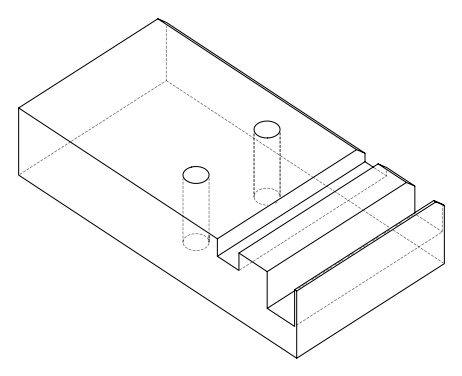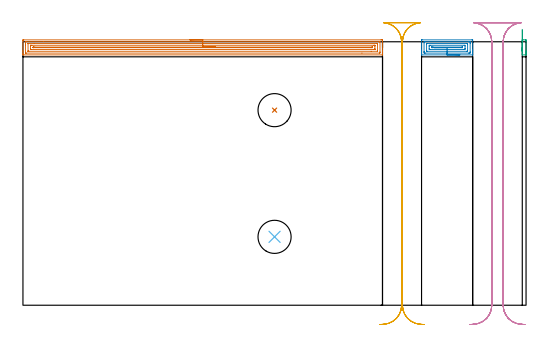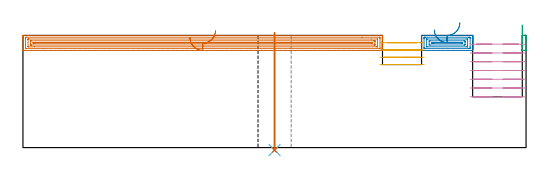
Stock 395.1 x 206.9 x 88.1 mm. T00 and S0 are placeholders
(PLAN: 7 operations, 2 tool changes, 26.4 min)
(1 AREA_MILL | FG_CHAMFER_SURFACE | UGT0205_001 | 11.48 min | 20112 mm3)
(2 AREA_MILL_1 | FG_CHAMFER_SURFACE_1 | UGT0205_001 | 1.79 min | 3701 mm3)
(3 AREA_MILL_2 | FG_CHAMFER_SURFACE_2 | UGT0205_001 | 0.28 min | 662 mm3)
(4 MILL_RECTANGULAR_SLOT | SLOT_RECTANGULAR | UGT0201_018 | Follow Part, ap 7.5, ae 75% | 7.76 min | 387134 mm3)
(5 MILL_RECTANGULAR_SLOT_1 | SLOT_RECTANGULAR_1 | UGT0201_018 | Follow Part, ap 7.5, ae 75% | 4.35 min | 144064 mm3)
(6 INDEXABLE_INSERT_DRILL_THROUGH_HOLE_FROM_SOLID | STEP1HOLE | NXT0302_023 | 0.37 min | 46752 mm3)
(7 INDEXABLE_INSERT_DRILL_THROUGH_HOLE_FROM_SOLID_1 | STEP1HOLE_1 | NXT0302_023 | 0.37 min | 46822 mm3)
(TOOL UGT0205_001 | Chamfer Mill 20 x 3 x 45 deg. | D20 FL50 Z2)
(TOOL UGT0201_018 | End mill 30 mm | D30 FL50 Z4)
(TOOL NXT0302_023 | Index. Insert Drill 26mm [880-D2600L32-05] | D26 PA176 FL130 Z2)
(OP 1 AREA_MILL)
G17 G21 G94 G90
T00 M6
G54
G17 G0 G90 X131.2 Y208.4 S1061 M3
G43 Z98.1 H0
Z86.3
G94 G1 X131.238 Z85.428 F250.
X131.352 Z84.563
X131.541 Z83.712
X131.803 Z82.88
X132.137 Z82.074
X132.54 Z81.3
X133.008 Z80.564
X133.54 Z79.872
X134.129 Z79.229
X134.772 Z78.64
X135.464 Z78.108
X136.2 Z77.64
X136.974 Z77.237
X137.78 Z76.903
X138.612 Z76.641
X139.464 Z76.452
X140.328 Z76.338
X141.2 Z76.3
X281.227
X281.792 Y208.399 Z76.301
X282.351 Y208.394 Z76.304
X282.392 Y208.392 Z76.306
X282.397 Y207.837 Z76.861
X282.4 Y207.231 Z77.467
Y199.832 Z84.862
Y199.265 Z85.432
Y198.942 Z85.754
Y198.375 Z86.321
Y198.053 Z86.642
Y197.408 Z87.292
Y197.008 Z87.691
Y196.643 Z88.048
X282.391 Y196.603 Z88.088
X282.238 Y196.6 Z88.1
X0.162
X0.01 Y196.603 Z88.088
X0.007 Y196.641 Z88.05
X0. Y197.008 Z87.691
Y197.408 Z87.291
Y198.053 Z86.642
Y199.265 Z85.432
Y199.832 Z84.862
Y207.553 Z77.144
X0.002 Y207.837 Z76.861
X0.008 Y208.392 Z76.306
X0.049 Y208.394 Z76.304
X0.608 Y208.4 Z76.3
X141.2
Y206.986 Z77.714
X279.969 Y206.985 Z77.715
X280.007 Y206.983 Z77.717
X280.39 Y206.947 Z77.753
X280.399 Y206.557 Z78.143
X280.4 Y198.942 Z85.758
X280.399 Y198.551 Z86.149
X280.39 Y198.053 Z86.647
X280.043 Y198.017 Z86.683
X280.007 Y198.015 Z86.685
X266.223 Y198.014 Z86.686
X2.431 Y198.015 Z86.685
X2.393 Y198.017 Z86.683
X2.01 Y198.053 Z86.647
X2.001 Y198.443 Z86.257
X2. Y204.279 Z80.421
Y206.058 Z78.642
X2.001 Y206.449 Z78.251
X2.01 Y206.947 Z77.753
X2.357 Y206.983 Z77.717
X2.393 Y206.985 Z77.715
X16.18 Y206.986 Z77.714
X141.2
Y205.572 Z79.128
X277.817 Y205.571 Z79.129
X278.221 Y205.568 Z79.132
X278.354 Y205.565 Z79.135
X278.39 Y205.555 Z79.145
X278.396 Y205.465 Z79.235
X278.399 Y205.346 Z79.354
Y199.654 Z85.046
X278.393 Y199.476 Z85.224
X278.389 Y199.434 Z85.266
X278.372 Y199.432 Z85.268
X278.322 Y199.429 Z85.271
X273.473 Y199.428 Z85.272
X4.583 Y199.429 Z85.271
X4.179 Y199.432 Z85.268
X4.046 Y199.435 Z85.265
X4.01 Y199.445 Z85.255
X4.005 Y199.535 Z85.165
X4.001 Y199.654 Z85.046
Y205.346 Z79.354
X4.007 Y205.524 Z79.176
X4.011 Y205.566 Z79.134
X4.028 Y205.568 Z79.132
X4.078 Y205.571 Z79.129
X8.933 Y205.572 Z79.128
X141.2
Y204.157 Z80.543
X275.665
X276.335 Y204.155 Z80.545
X276.373 Y204.153 Z80.547
X276.388 Y204.151 Z80.549
X276.391 Y204.133 Z80.567
X276.396 Y204.033 Z80.667
X276.399 Y203.83 Z80.87
X276.4 Y203.425 Z81.275
Y201.611 Z83.089
X276.398 Y201.184 Z83.516
X276.394 Y200.97 Z83.73
X276.39 Y200.865 Z83.835
X276.385 Y200.849 Z83.851
X276.364 Y200.847 Z83.853
X276.312 Y200.845 Z83.855
X275.543 Y200.843 Z83.857
X275.421
X6.735
X6.065 Y200.845 Z83.855
X6.027 Y200.847 Z83.853
X6.012 Y200.849 Z83.851
X6.009 Y200.867 Z83.833
X6.004 Y200.967 Z83.733
X6.001 Y201.17 Z83.53
X6. Y203.389 Z81.311
X6.002 Y203.816 Z80.884
X6.006 Y204.03 Z80.67
X6.01 Y204.135 Z80.565
X6.015 Y204.151 Z80.549
X6.036 Y204.153 Z80.547
X6.088 Y204.155 Z80.545
X6.857 Y204.157 Z80.543
X6.979
X141.2
Y202.743 Z81.957
X274.002
X274.165 Y202.742 Z81.958
X274.295 Y202.739 Z81.961
X274.378 Y202.736 Z81.964
X274.391 Y202.728 Z81.972
X274.392 Y202.713 Z81.987
X274.395 Y202.5 Z82.2
X274.393 Y202.34 Z82.36
X274.39 Y202.267 Z82.433
X274.246 Y202.263 Z82.437
X274. Y202.259 Z82.441
X273.758 Y202.257 Z82.443
X273.109
X8.398
X8.235 Y202.258 Z82.442
X8.105 Y202.261 Z82.439
X8.022 Y202.264 Z82.436
X8.009 Y202.272 Z82.428
X8.008 Y202.287 Z82.413
X8.005 Y202.5 Z82.2
X8.007 Y202.66 Z82.04
X8.01 Y202.733 Z81.967
X8.154 Y202.737 Z81.963
X8.4 Y202.741 Z81.959
X8.642 Y202.743 Z81.957
X9.291
X141.2
X142.072 Z81.995
X142.936 Z82.109
X143.788 Z82.298
X144.62 Z82.56
X145.426 Z82.894
X146.2 Z83.297
X146.936 Z83.765
X147.628 Z84.296
X148.271 Z84.886
X148.86 Z85.529
X149.392 Z86.221
X149.86 Z86.957
X150.263 Z87.731
X150.597 Z88.537
X150.859 Z89.369
X151.048 Z90.22
X151.162 Z91.085
X151.2 Z91.957
G0 Z98.1
M5
M2
(OP 2 AREA_MILL_1)
G17 G21 G94 G90
T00 M6
G54
G17 G0 G90 X343.1 Y196.6 S1061 M3
G43 Z98.1 H0
G94 G1 X343.062 Z97.228 F250.
X342.948 Z96.363
X342.759 Z95.512
X342.497 Z94.68
X342.163 Z93.874
X341.76 Z93.1
X341.291 Z92.364
X340.76 Z91.672
X340.171 Z91.029
X339.528 Z90.439
X338.836 Z89.908
X338.1 Z89.44
X337.326 Z89.037
X336.52 Z88.703
X335.688 Z88.441
X334.836 Z88.252
X333.972 Z88.138
X333.1 Z88.1
X313.107
X313.01 Y196.603 Z88.089
X313.007 Y196.627 Z88.066
X313. Y196.871 Z87.827
Y197.592 Z87.107
Y198.514 Z86.185
Y198.942 Z85.754
Y199.156 Z85.541
Y199.832 Z84.865
Y200.046 Z84.652
Y200.721 Z83.973
X313.001 Y207.837 Z76.86
X313.004 Y208.385 Z76.312
X313.007 Y208.391 Z76.305
X313.551 Y208.4 Z76.3
X352.649
X352.979 Y208.396 Z76.302
X353.19 Y208.391 Z76.305
X353.2 Y208.174 Z76.522
Y200.721 Z83.973
Y200.046 Z84.652
Y199.832 Z84.865
Y199.156 Z85.541
Y198.942 Z85.754
Y198.514 Z86.185
Y197.592 Z87.107
Y196.871 Z87.827
Y196.628 Z88.063
X353.191 Y196.603 Z88.089
X353.093 Y196.6 Z88.1
X333.1
Y198.014 Z86.686
X316.255
X315.364 Y198.017 Z86.683
X315.328 Y198.019 Z86.681
X315.01 Y198.053 Z86.647
X315.003 Y198.378 Z86.322
X315.001 Y198.942 Z85.758
X315. Y199.271 Z85.429
X315.001 Y206.058 Z78.642
X315.002 Y206.384 Z78.316
X315.01 Y206.947 Z77.753
X315.295 Y206.981 Z77.719
X315.328 Y206.983 Z77.717
X316.178 Y206.986 Z77.714
X349.944
X350.836 Y206.983 Z77.717
X350.872 Y206.981 Z77.719
X351.19 Y206.947 Z77.753
X351.197 Y206.622 Z78.078
X351.199 Y206.058 Z78.642
X351.2 Y205.729 Z78.971
X351.199 Y198.942 Z85.758
X351.198 Y198.615 Z86.085
X351.19 Y198.053 Z86.647
X350.905 Y198.019 Z86.681
X350.872 Y198.017 Z86.683
X350.021 Y198.014 Z86.686
X333.1
Y199.428 Z85.272
X317.508 Y199.429 Z85.271
X317.106 Y199.43 Z85.27
X317.049 Y199.432 Z85.268
X317.022 Y199.434 Z85.266
X317.01 Y199.515 Z85.185
X317.002 Y199.726 Z84.974
X317. Y199.832 Z84.868
Y199.937 Z84.763
Y205.273 Z79.427
X317.004 Y205.379 Z79.321
X317.015 Y205.565 Z79.135
X317.106 Y205.567 Z79.133
X317.592 Y205.571 Z79.129
X348.692
X349.094 Y205.57 Z79.13
X349.151 Y205.568 Z79.132
X349.178 Y205.565 Z79.135
X349.19 Y205.485 Z79.215
X349.198 Y205.274 Z79.426
X349.2 Y205.168 Z79.532
Y205.063 Z79.637
Y199.726 Z84.974
X349.196 Y199.62 Z85.08
X349.185 Y199.435 Z85.265
X349.094 Y199.433 Z85.267
X348.608 Y199.429 Z85.271
X333.1 Y199.428 Z85.272
Y200.843 Z83.857
X319.65
X319.013 Y200.85 Z83.85
X319. Y201.493 Z83.207
Y203.389 Z81.311
X319.011 Y204.15 Z80.55
X319.771 Y204.157 Z80.543
X346.55
X347.187 Y204.15 Z80.55
X347.2 Y203.507 Z81.193
Y201.728 Z82.972
Y201.611 Z83.089
X347.189 Y200.85 Z83.85
X346.429 Y200.843 Z83.857
X333.1
Y202.257 Z82.443
X321.548
X321.306 Y202.258 Z82.442
X321.144 Y202.26 Z82.44
X321.023 Y202.264 Z82.436
X321.01 Y202.318 Z82.382
X321.004 Y202.5 Z82.2
X321.003 Y202.637 Z82.063
X321.006 Y202.705 Z81.995
X321.009 Y202.734 Z81.967
X321.064 Y202.736 Z81.964
X321.307 Y202.741 Z81.959
X321.548 Y202.743 Z81.957
X322.194
X344.652
X344.894 Y202.742 Z81.958
X345.056 Y202.739 Z81.961
X345.177 Y202.736 Z81.964
X345.19 Y202.682 Z82.018
X345.196 Y202.5 Z82.2
X345.197 Y202.363 Z82.337
X345.194 Y202.295 Z82.405
X345.191 Y202.266 Z82.434
X345.136 Y202.264 Z82.436
X344.893 Y202.259 Z82.441
X344.652 Y202.257 Z82.443
X344.006
X333.1
X332.228 Z82.481
X331.363 Z82.595
X330.512 Z82.784
X329.68 Z83.046
X328.874 Z83.38
X328.1 Z83.783
X327.364 Z84.252
X326.672 Z84.783
X326.029 Z85.372
X325.44 Z86.015
X324.908 Z86.707
X324.44 Z87.443
X324.037 Z88.217
X323.703 Z89.023
X323.441 Z89.855
X323.252 Z90.707
X323.138 Z91.572
X323.1 Z92.443
G0 Z98.1
M5
M2
(OP 3 AREA_MILL_2)
G17 G21 G94 G90
T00 M6
G54
G17 G0 G90 X392.1 Y202.496 S1061 M3
G43 Z98.1 H0
Z96.338
G94 G1 Y201.907 Z95.695 F250.
Y201.376 Z95.003
Y200.907 Z94.267
Y200.505 Z93.493
Y200.171 Z92.687
Y199.909 Z91.855
Y199.72 Z91.003
Y199.607 Z90.138
Y199.569 Z89.266
Y199.607 Z88.395
Y199.721 Z87.53
Y199.91 Z86.678
Y200.173 Z85.846
Y200.507 Z85.041
Y200.91 Z84.267
Y201.379 Z83.531
Y201.91 Z82.839
Y202.5 Z82.196
Y207.552 Z77.145
X392.102 Y207.837 Z76.861
X392.108 Y208.392 Z76.306
X392.148 Y208.394 Z76.304
X392.707 Y208.4 Z76.3
X394.493 Y208.399 Z76.301
X395.052 Y208.394 Z76.304
X395.092 Y208.392 Z76.306
X395.097 Y207.837 Z76.861
X395.1 Y207.231 Z77.466
Y199.832 Z84.863
Y199.263 Z85.434
Y198.942 Z85.754
Y198.374 Z86.322
Y198.053 Z86.642
Y197.411 Z87.289
Y197.007 Z87.693
Y196.643 Z88.048
X395.091 Y196.603 Z88.088
X394.939 Y196.6 Z88.1
X394.492
X392.261
X392.11 Y196.603 Z88.088
X392.107 Y196.641 Z88.051
X392.1 Y197.007 Z87.693
Y197.411 Z87.289
Y198.053 Z86.642
Y199.263 Z85.434
Y199.832 Z84.863
Y202.5 Z82.196
Y203.143 Z81.607
Y203.836 Z81.076
Y204.572 Z80.608
Y205.345 Z80.205
Y206.152 Z79.872
Y206.984 Z79.609
Y207.835 Z79.421
Y208.7 Z79.307
Y209.572 Z79.27
Y210.443 Z79.308
Y211.308 Z79.422
Y212.16 Z79.611
Y212.992 Z79.874
Y213.798 Z80.208
Y214.572 Z80.611
Y215.307 Z81.08
Y215.999 Z81.611
Y216.642 Z82.201
G0 Z98.1
M5
M2
(OP 4 MILL_RECTANGULAR_SLOT)
G17 G21 G94 G90
T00 M6
G54
G17 G0 G90 X394.146 Y-15.16 S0 M3
G43 Z98.1 H0
Z81.214
G94 G1 X391.152 Y-14.97 F250.
G2 X377.1 Y0. R15. F500.
G1 Y206.9
G2 X388.898 Y221.554 R15.
G1 X388.904 Y221.584
G3 X385.839 Y221.9 R15.
G1 X359.46
G3 X356.396 Y221.584 R15.
G1 X356.402 Y221.554
G2 X368.2 Y206.9 R15.
G1 Y0.
G2 X354.148 Y-14.97 R15.
G1 X351.154 Y-15.16 F250.
G0 X394.146 Z74.328
G1 X391.152 Y-14.97
G2 X377.1 Y0. R15. F500.
G1 Y206.9
G2 X391.152 Y221.87 R15.
G1 Y221.9
X354.148
Y221.87
G2 X368.2 Y206.9 R15.
G1 Y0.
G2 X354.148 Y-14.97 R15.
G1 X351.154 Y-15.16 F250.
G0 X394.146 Z67.443
G1 X391.152 Y-14.97
G2 X377.1 Y0. R15. F500.
G1 Y206.9
G2 X391.152 Y221.87 R15.
G1 Y221.9
X354.148
Y221.87
G2 X368.2 Y206.9 R15.
G1 Y0.
G2 X354.148 Y-14.97 R15.
G1 X351.154 Y-15.16 F250.
G0 X394.146 Z60.557
G1 X391.152 Y-14.97
G2 X377.1 Y0. R15. F500.
G1 Y206.9
G2 X391.152 Y221.87 R15.
G1 Y221.9
X354.148
Y221.87
G2 X368.2 Y206.9 R15.
G1 Y0.
G2 X354.148 Y-14.97 R15.
G1 X351.154 Y-15.16 F250.
G0 X394.146 Z53.671
G1 X391.152 Y-14.97
G2 X377.1 Y0. R15. F500.
G1 Y206.9
G2 X391.152 Y221.87 R15.
G1 Y221.9
X354.148
Y221.87
G2 X368.2 Y206.9 R15.
G1 Y0.
G2 X354.148 Y-14.97 R15.
G1 X351.154 Y-15.16 F250.
G0 X394.146 Z46.786
G1 X391.152 Y-14.97
G2 X377.1 Y0. R15. F500.
G1 Y206.9
G2 X391.152 Y221.87 R15.
G1 Y221.9
X354.148
Y221.87
G2 X368.2 Y206.9 R15.
G1 Y0.
G2 X354.148 Y-14.97 R15.
G1 X351.154 Y-15.16 F250.
G0 X394.146 Z39.9
G1 X391.152 Y-14.97
G2 X377.1 Y0. R15. F500.
G1 Y206.9
G2 X391.152 Y221.87 R15.
G1 Y221.9
X354.148
Y221.87
G2 X368.2 Y206.9 R15.
G1 Y0.
G2 X354.148 Y-14.97 R15.
G1 X351.154 Y-15.16 F250.
G0 Z98.1
M5
M2
(OP 5 MILL_RECTANGULAR_SLOT_1)
G17 G21 G94 G90
T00 M6
G54
G17 G0 G90 X315.046 Y-15.16 S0 M3
G43 Z98.1 H0
Z82.375
G94 G1 X312.052 Y-14.97 F250.
G2 X298. Y0. R15. F500.
G1 Y206.9
G2 X309.217 Y221.415 R15.
G1 X309.224 Y221.444
G3 X305.555 Y221.9 R15.
G1 X289.814
G3 X286.16 Y221.448 R15.
G1 X286.168 Y221.419
G2 X297.4 Y206.9 R15.
G1 Y0.
G2 X283.348 Y-14.97 R15.
G1 X280.354 Y-15.16 F250.
G0 X315.046 Z76.65
G1 X312.052 Y-14.97
G2 X298. Y0. R15. F500.
G1 Y206.9
G2 X312.046 Y221.87 R15.
G1 Y221.9
X311.941
X283.445
X283.353
Y221.87
G2 X297.4 Y206.9 R15.
G1 Y0.
G2 X283.348 Y-14.97 R15.
G1 X280.354 Y-15.16 F250.
G0 X315.046 Z70.925
G1 X312.052 Y-14.97
G2 X298. Y0. R15. F500.
G1 Y206.9
G2 X312.052 Y221.87 R15.
G1 Y221.9
X283.348
Y221.87
G2 X297.4 Y206.9 R15.
G1 Y0.
G2 X283.348 Y-14.97 R15.
G1 X280.354 Y-15.16 F250.
G0 X315.046 Z65.2
G1 X312.052 Y-14.97
G2 X298. Y0. R15. F500.
G1 Y206.9
G2 X312.052 Y221.87 R15.
G1 Y221.9
X283.348
Y221.87
G2 X297.4 Y206.9 R15.
G1 Y0.
G2 X283.348 Y-14.97 R15.
G1 X280.354 Y-15.16 F250.
G0 Z98.1
M5
M2
(OP 6 INDEXABLE_INSERT_DRILL_THROUGH_HOLE_FROM_SOLID)
G17 G21 G94 G90
T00 M6
G54
G17 G0 G90 X197.6 Y53.7 S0 M3
G43 Z98.1 H1
G94 G81 G98 Z-1.954 F250. R90.1
G80
M5
M2
(OP 7 INDEXABLE_INSERT_DRILL_THROUGH_HOLE_FROM_SOLID_1)
G17 G21 G94 G90
T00 M6
G54
G17 G0 G90 X197.6 Y153.2 S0 M3
G43 Z98.1 H1
G94 G81 G98 Z-1.954 F250. R90.1
G80
M5
M2
